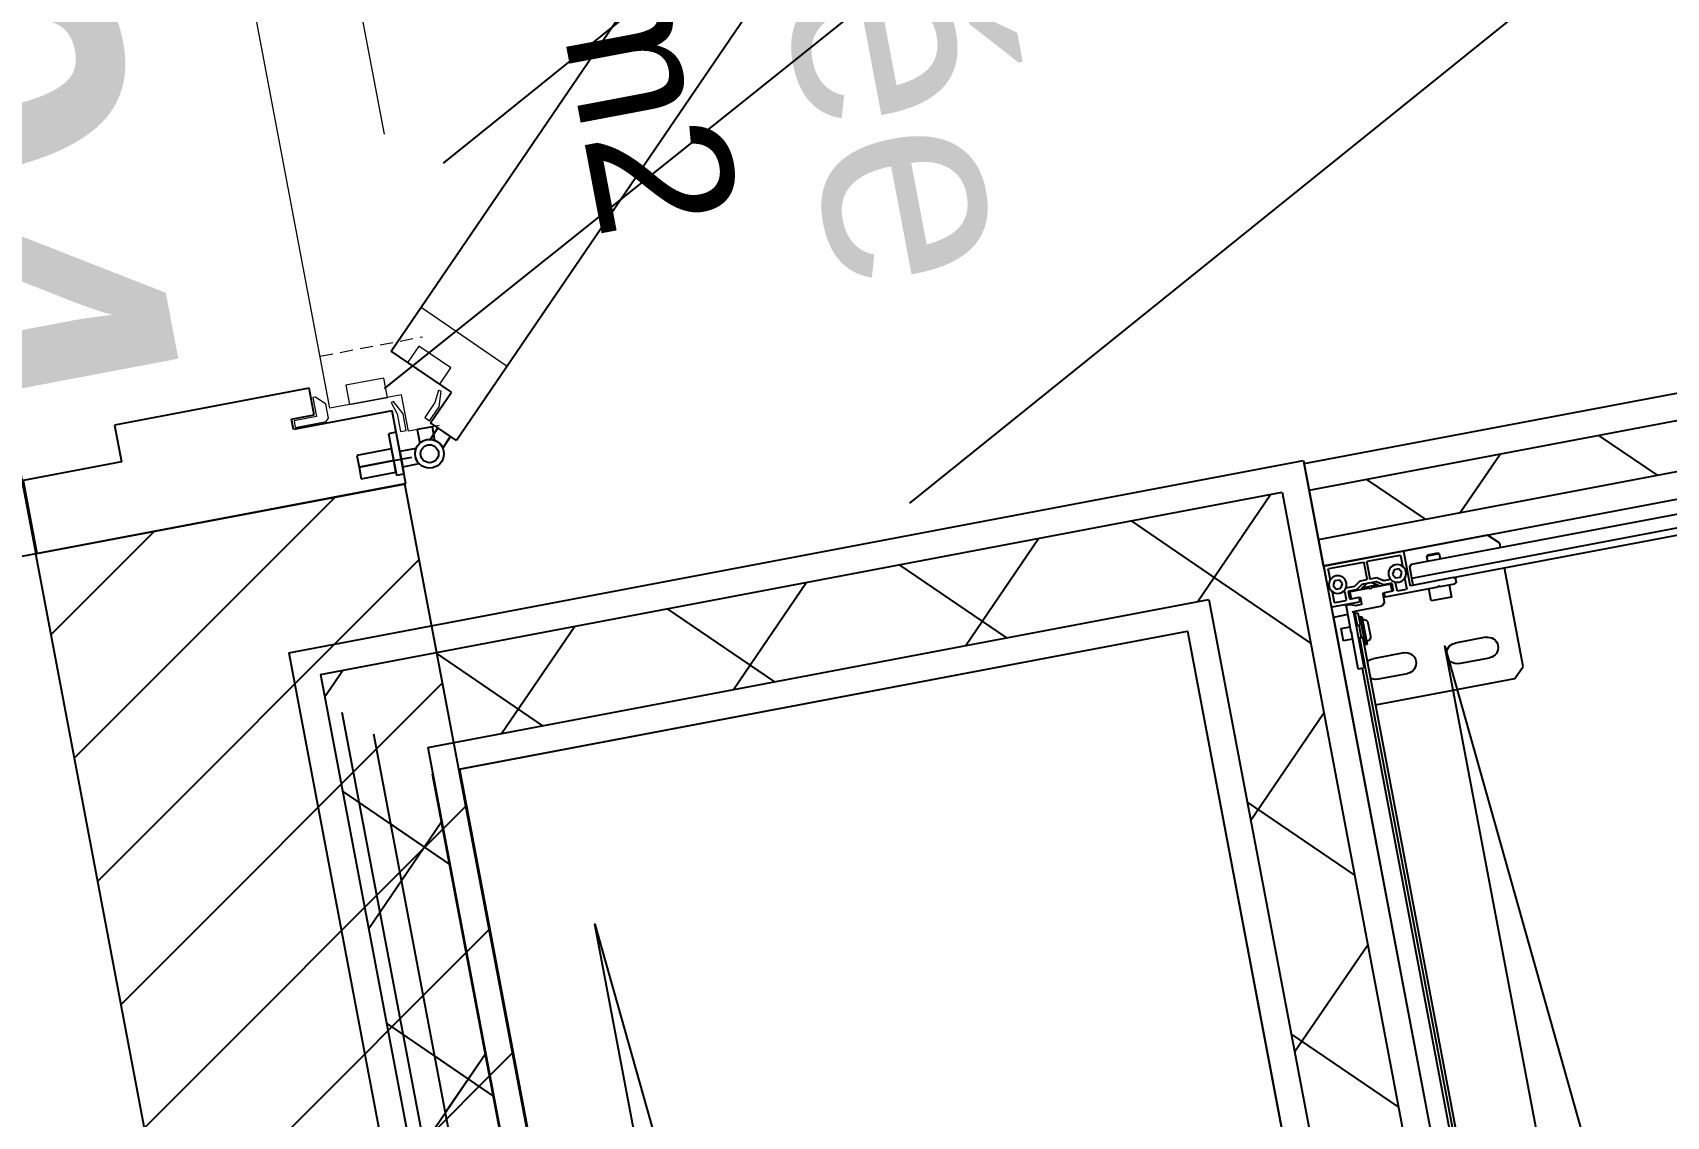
# Model space of a CAD drawing. Header units: centimetres. Extents: x 197412 to 267601, y -375791 to -305433.
# Drawn here: x 217136 to 217919, y -332342 to -331823 of the extents above; entities that cross this region are included whole.
import ezdxf

# ---------------------------------------------------------------- set-up
doc = ezdxf.new("R2010")
doc.units = ezdxf.units.CM
doc.linetypes.add('Style de ligne -16', pattern=[0.192476, 0.123031, -0.069444])
for name, color, linetype in [('3-BAT C-Niveau 0', 250, 'Continuous'), ('prlm-GT', 242, 'Continuous'), ('prlm-MOD', 64, 'Continuous')]:
    doc.layers.add(name, color=color, linetype=linetype)
doc.styles.add('Geneva (bold)', font='arialbd.ttf')
doc.styles.add('Helvetica', font='arial.ttf')

# ---------------------------------------------------------------- blocks, each defined once
blk = doc.blocks.new('MTI900_Alu_390')
at = {"layer": 'prlm-MOD', "color": 1, "linetype": 'Continuous'}
for p, q in [((-4.475, 0), (-4.472, 0)), ((-4.475, -0.003), (-4.475, 0)), ((-4.472, 0), (-4.278, 0)), ((-4.278, 0), (-4.225, 0)), ((-4.225, 0), (4.225, 0)), ((-4.225, -0.07), (-4.225, 0)), ((-4.475, -0.387), (-4.475, -0.003)), ((-4.457, -0.191), (-4.457, -0.021)), ((-4.454, -0.018), (-4.4033, -0.018)), ((-4.395, -0.0385), (-4.375, -0.0269)), ((-4.395, -0.0615), (-4.395, -0.0385)), ((-4.375, -0.0731), (-4.395, -0.0615)), ((-4.375, -0.0269), (-4.355, -0.0385)), ((-4.355, -0.0615), (-4.375, -0.0731)), ((-4.355, -0.0385), (-4.355, -0.0615)), ((-4.3467, -0.018), (-4.296, -0.018)), ((-4.296, -0.077), (-4.3306, -0.077)), ((-4.293, -0.021), (-4.293, -0.074)), ((-4.275, -0.003), (-4.275, -0.137)), ((-4.27, -0.073), (-4.27, -0.0895)), ((-4.267, -0.07), (-4.14, -0.07)), ((-4.165, -0.025), (-4.105, -0.025)), ((-4.165, -0.025), (-4.165, -0.07)), ((-4.135, -0.075), (-4.14, -0.07)), ((-4.13, -0.07), (-4.135, -0.075)), ((-4.13, -0.07), (-3.963, -0.07)), ((-4.105, -0.07), (-4.105, -0.025)), ((-3.96, -0.073), (-3.96, -0.097)), ((-4.3535, -0.1303), (-4.3725, -0.1588)), ((-4.3355, -0.1358), (-4.3545, -0.1642)), ((-4.353, -0.0864), (-4.353, -0.1286)), ((-4.335, -0.098), (-4.335, -0.1341)), ((-4.298, -0.095), (-4.332, -0.095)), ((-4.33, -0.195), (-4.33, -0.103)), ((-4.327, -0.1), (-4.298, -0.1)), ((-4.295, -0.137), (-4.295, -0.098)), ((-4.295, -0.137), (-4.295, -0.142)), ((-4.278, -0.14), (-4.292, -0.14)), ((-4.292, -0.145), (-4.263, -0.145)), ((-4.2698, -0.0905), (-4.2602, -0.1195)), ((-4.26, -0.142), (-4.26, -0.1205)), ((-4.235, -0.1), (-4.235, -0.24)), ((-3.963, -0.1), (-4.229, -0.1)), ((-4.225, -0.105), (-4.225, -0.1)), ((-4.225, -0.105), (-4.165, -0.105)), ((-4.225, -0.105), (-4.225, -0.12)), ((-4.225, -0.12), (-4.17, -0.12)), ((-4.203, -0.12), (-4.203, -0.125)), ((-4.203, -0.125), (-4.067, -0.125)), ((-4.203, -0.125), (-4.203, -0.135)), ((-4.203, -0.135), (-4.067, -0.135)), ((-4.165, -0.115), (-4.175, -0.125)), ((-4.165, -0.1), (-4.165, -0.115)), ((-4.105, -0.115), (-4.165, -0.115)), ((-4.105, -0.115), (-4.105, -0.1)), ((-4.105, -0.105), (4.105, -0.105)), ((-4.095, -0.125), (-4.105, -0.115)), ((-4.1, -0.12), (4.1, -0.12)), ((-4.067, -0.125), (-4.067, -0.12)), ((-4.067, -0.135), (-4.067, -0.125)), ((-3.995, -0.3), (-3.995, -0.15)), ((-3.96, -0.09), (3.96, -0.09)), ((-3.895, -0.15), (-3.895, -0.3)), ((-3.775, -0.12), (-3.775, -0.8)), ((-4.457, -0.369), (-4.457, -0.209)), ((-4.376, -0.194), (-4.454, -0.194)), ((-4.454, -0.206), (-4.376, -0.206)), ((-4.373, -0.1605), (-4.373, -0.191)), ((-4.373, -0.209), (-4.373, -0.2404)), ((-4.3377, -0.16), (-4.355, -0.19)), ((-4.355, -0.1659), (-4.355, -0.2341)), ((-4.355, -0.21), (-4.3377, -0.24)), ((-4.33, -0.1677), (-4.3421, -0.1677)), ((-4.33, -0.2323), (-4.3421, -0.2323)), ((-4.3377, -0.24), (-4.3377, -0.16)), ((-4.33, -0.16), (-4.3377, -0.16)), ((-4.325, -0.2), (-4.33, -0.195)), ((-4.33, -0.205), (-4.325, -0.2)), ((-4.33, -0.297), (-4.33, -0.205)), ((-4.1675, -0.158), (-4.1025, -0.158)), ((-4.373, -0.2404), (-4.3535, -0.2697)), ((-4.3545, -0.2358), (-4.335, -0.265)), ((-4.353, -0.2714), (-4.353, -0.3036)), ((-4.3377, -0.24), (-4.33, -0.24)), ((-4.335, -0.265), (-4.335, -0.302)), ((-4.332, -0.305), (-4.298, -0.305)), ((-4.298, -0.3), (-4.327, -0.3)), ((-4.295, -0.258), (-4.295, -0.263)), ((-4.295, -0.302), (-4.295, -0.263)), ((-4.25, -0.255), (-4.292, -0.255)), ((-4.292, -0.26), (-4.278, -0.26)), ((-4.275, -0.263), (-4.275, -0.52)), ((-4.25, -0.255), (-4.235, -0.24)), ((-4.475, -0.8), (-4.475, -0.387)), ((-4.308, -0.39), (-4.472, -0.39)), ((-4.4033, -0.372), (-4.454, -0.372)), ((-4.395, -0.3285), (-4.375, -0.3169)), ((-4.395, -0.3515), (-4.395, -0.3285)), ((-4.375, -0.3631), (-4.395, -0.3515)), ((-4.375, -0.3169), (-4.355, -0.3285)), ((-4.355, -0.3515), (-4.375, -0.3631)), ((-4.355, -0.3285), (-4.355, -0.3515)), ((-4.296, -0.372), (-4.3467, -0.372)), ((-4.328, -0.323), (-4.296, -0.323)), ((-4.293, -0.326), (-4.293, -0.369)), ((-4.395, -0.405), (-4.405, -0.415)), ((-4.405, -0.415), (-4.405, -3.465)), ((-4.34, -0.405), (-4.395, -0.405)), ((-4.305, -0.405), (-4.34, -0.405)), ((-4.34, -0.405), (-4.34, -3.475)), ((-4.305, -0.6), (-4.305, -0.393)), ((-4.43, -0.495), (-4.435, -0.5)), ((-4.435, -0.5), (-4.435, -0.55)), ((-4.43, -0.555), (-4.43, -0.495)), ((-4.405, -0.495), (-4.43, -0.495)), ((-4.275, -0.52), (-4.2779, -0.5229)), ((-4.2779, -0.5271), (-4.275, -0.53)), ((-4.215, -0.475), (-4.275, -0.475)), ((-4.275, -0.53), (-4.275, -0.52)), ((-4.275, -0.53), (-4.275, -0.6)), ((-4.215, -0.575), (-4.215, -0.475)), ((-4.435, -0.55), (-4.43, -0.555)), ((-4.43, -0.555), (-4.405, -0.555)), ((-4.305, -0.6), (-4.305, -3.277)), ((-4.285, -0.61), (-4.295, -0.61)), ((-4.275, -0.575), (-4.215, -0.575)), ((-3.995, -0.7), (-3.995, -0.55)), ((-3.895, -0.55), (-3.895, -0.7)), ((-4.425, -0.85), (-4.475, -0.8)), ((-4.405, -0.85), (-4.425, -0.85)), ((-3.825, -0.85), (-4.305, -0.85)), ((-3.775, -0.8), (-3.825, -0.85))]:
    blk.add_line(p, q, dxfattribs=at)
for centre in [(-4.375, -0.05), (-4.375, -0.34)]:
    blk.add_circle(centre, 0.0425, dxfattribs=at)
for centre, radius, start, end in [((-4.472, -0.003), 0.003, 90, 180), ((-4.278, -0.003), 0.003, 0, 90), ((-4.454, -0.021), 0.003, 90, 180), ((-4.4033, -0.021), 0.003, 84.51824, 90), ((-4.3467, -0.021), 0.003, 90, 95.48174), ((-4.3306, -0.067), 0.01, 213.6525, 270), ((-4.296, -0.021), 0.003, 0, 90), ((-4.296, -0.074), 0.003, 270, 0), ((-4.267, -0.073), 0.003, 90, 180), ((-3.963, -0.073), 0.003, 0, 90), ((-4.356, -0.1286), 0.003, 326.30993, 0), ((-4.338, -0.1341), 0.003, 326.30993, 0), ((-4.332, -0.098), 0.003, 90, 180), ((-4.327, -0.103), 0.003, 90, 180), ((-4.298, -0.098), 0.003, 0, 90), ((-4.298, -0.103), 0.003, 0, 90), ((-4.292, -0.137), 0.003, 180, 270), ((-4.292, -0.142), 0.003, 180, 270), ((-4.278, -0.137), 0.003, 270, 0), ((-4.267, -0.0895), 0.003, 180, 198.43495), ((-4.263, -0.142), 0.003, 270, 0), ((-4.263, -0.1205), 0.003, 0, 18.43495), ((-4.232, -0.1), 0.003, 0, 180), ((-4.1675, -0.138), 0.02, 171.37307, 270), ((-4.1675, -0.133), 0.02, 185.73917, 187.18076), ((-4.1025, -0.138), 0.02, 270, 8.62693), ((-4.1025, -0.133), 0.02, 352.81924, 354.26083), ((-3.945, -0.15), 0.05, 143.1301, 180), ((-3.963, -0.097), 0.003, 270, 0), ((-3.945, -0.15), 0.05, 0, 36.8699), ((-4.454, -0.191), 0.003, 180, 270), ((-4.454, -0.209), 0.003, 90, 180), ((-4.376, -0.191), 0.003, 270, 0), ((-4.376, -0.209), 0.003, 0, 90), ((-4.37, -0.1605), 0.003, 146.30993, 180), ((-4.352, -0.1659), 0.003, 146.30993, 180), ((-4.352, -0.2341), 0.003, 180, 213.69007), ((-4.356, -0.2714), 0.003, 0, 33.69007), ((-4.332, -0.302), 0.003, 180, 270), ((-4.327, -0.297), 0.003, 180, 270), ((-4.298, -0.297), 0.003, 270, 0), ((-4.298, -0.302), 0.003, 270, 0), ((-4.292, -0.258), 0.003, 90, 180), ((-4.292, -0.263), 0.003, 90, 180), ((-4.278, -0.263), 0.003, 0, 90), ((-3.945, -0.3), 0.05, 180, 0), ((-4.472, -0.387), 0.003, 180, 270), ((-4.454, -0.369), 0.003, 180, 270), ((-4.4033, -0.369), 0.003, 270, 275.48179), ((-4.3467, -0.369), 0.003, 264.51823, 270), ((-4.328, -0.333), 0.01, 90, 133.85099), ((-4.308, -0.393), 0.003, 0, 90), ((-4.296, -0.326), 0.003, 0, 90), ((-4.296, -0.369), 0.003, 270, 0), ((-4.2758, -0.525), 0.003, 135, 225), ((-3.945, -0.55), 0.05, 0, 180), ((-4.295, -0.6), 0.01, 180, 270), ((-4.285, -0.6), 0.01, 270, 0), ((-3.945, -0.7), 0.05, 180, 0)]:
    blk.add_arc(centre, radius, start, end, dxfattribs=at)

msp = doc.modelspace()

# ---------------------------------------------------------------- hatches: boundary and pattern name
at = {"linetype": 'Continuous'}
h = msp.add_hatch(dxfattribs=at)
h.set_pattern_fill('02_ISOLANT', color=256, scale=10, angle=10.72359, style=0, pattern_type=2)
h.set_pattern_definition([(55.723595, (82441.66, 127994.64), (-66.106423, 45.054865), []), (145.723595, (82441.66, 127994.64), (45.054865, 66.106423), [])])
h.paths.add_polyline_path([(217748.26, -332042.3), (217752.73, -332065.88), (218671.1, -331891.96), (218666.63, -331868.38)])
h = msp.add_hatch(dxfattribs=at)
h.set_pattern_fill('02_ISOLANT', color=256, scale=10, angle=10.72359, style=0, pattern_type=2)
h.set_pattern_definition([(55.723595, (82441.66, 127994.64), (-66.106423, 45.054865), []), (145.723595, (82441.66, 127994.64), (45.054865, 66.106423), [])])
h.paths.add_polyline_path([(217274.41, -332130.56), (217325.83, -332165.6), (217700.17, -332094.71), (217735.22, -332043.29)])
h = msp.add_hatch(dxfattribs=at)
h.set_pattern_fill('02_ISOLANT', color=256, scale=10, angle=-79.27641, style=0, pattern_type=2)
h.set_pattern_definition([(325.723595, (82441.66, 127994.64), (45.054865, 66.106423), []), (55.723595, (82441.66, 127994.64), (66.106423, -45.054865), [])])
h.paths.add_polyline_path([(217735.22, -332043.29), (217700.17, -332094.71), (217865.02, -332965.18), (217916.44, -333000.23)])
h = msp.add_hatch(dxfattribs=at)
h.set_pattern_fill('02_ISOLANT', color=256, scale=10, angle=-79.27641, style=0, pattern_type=2)
h.set_pattern_definition([(325.723595, (82441.66, 127994.64), (45.054865, 66.106423), []), (55.723595, (82441.66, 127994.64), (66.106423, -45.054865), [])])
h.paths.add_polyline_path([(217325.83, -332165.6), (217274.41, -332130.56), (217464.95, -333136.67), (217499.99, -333085.26)])
h = msp.add_hatch(dxfattribs=at)
h.set_pattern_fill('02_ISOLANT', color=256, scale=10, angle=-79.27641, style=0, pattern_type=2)
h.set_pattern_definition([(325.723595, (82441.66, 127994.64), (45.054865, 66.106423), []), (55.723595, (82441.66, 127994.64), (66.106423, -45.054865), [])])
h.paths.add_polyline_path([(217327.88, -332178.18), (217299.83, -332159.06), (217674.97, -334139.94), (217692.3, -334102.46)])
at = {"layer": '3-BAT C-Niveau 0'}
h = msp.add_hatch(dxfattribs=at)
h.set_pattern_fill('BA 13', color=6, scale=10, style=0, pattern_type=2)
h.set_pattern_definition([(218.65981, (82441.66, 127994.64), (-199.24783, 287.75041), [])])
h.paths.add_polyline_path([(216857.66, -330592.73), (217137.95, -332072.79), (215917.86, -332303.85), (215637.57, -330823.79)])
h = msp.add_hatch(dxfattribs=at)
h.set_pattern_fill('MURS MACONNERIE-2', color=256, scale=10, style=0, pattern_type=2)
h.set_pattern_definition([(45, (82627.55, 127994.637), (-31.2347524, 39.0434405), [])])
h.paths.add_polyline_path([(217663.02, -334845.34), (217806.37, -334634.95), (217314.81, -332039.3), (217137.95, -332072.79)])

# ---------------------------------------------------------------- linework, layer by layer
at = {"linetype": 'Style de ligne -16', "lineweight": 18, "ltscale": 2580.64}
for p, q in [((217153.36, -331071.66), (217331.3, -332011.24)), ((217278.86, -332003.05), (217107.55, -331098.46)), ((217304.77, -331988.58), (217286.5, -331992.04)), ((217286.5, -331992.04), (217288.25, -332001.28)), ((217306.52, -331997.82), (217304.77, -331988.58)), ((217313.25, -331996.54), (217278.86, -332003.05)), ((217288.25, -332001.28), (217306.52, -331997.82)), ((217309.37, -331999.72), (217308.25, -332000.31)), ((217308.27, -332000.34), (217311.11, -332005.7)), ((217313.97, -332005.73), (217309.37, -331999.72)), ((217316.56, -332014.03), (217313.25, -331996.54)), ((217311.11, -332005.7), (217312.71, -332014.15)), ((217315.46, -332013.63), (217313.97, -332005.73)), ((217312.71, -332014.15), (217315.46, -332013.63)), ((217331.3, -332011.24), (217316.56, -332014.03))]:
    msp.add_line(p, q, dxfattribs=at)
at = {"linetype": 'Continuous'}
for p, q in [((217308.25, -331975.64), (217826.77, -331214.86)), ((217878.11, -331228.31), (217339.55, -332018.51)), ((217745.84, -332029.53), (218664.21, -331855.61)), ((217748.26, -332042.3), (218666.63, -331868.38)), ((217748.26, -332042.3), (218666.63, -331868.38)), ((217752.73, -332065.88), (218671.1, -331891.96)), ((217752.73, -332065.88), (218671.1, -331891.96)), ((217337.18, -331995.35), (217308.25, -331975.64)), ((217268.97, -331993.39), (217175.63, -332011.06)), ((217271.39, -332006.2), (217268.97, -331993.39)), ((217327.15, -332010.06), (217337.18, -331995.35)), ((217260.51, -332008.26), (217271.39, -332006.2)), ((217261.43, -332013.14), (217260.51, -332008.26)), ((217308.67, -332004.19), (217261.43, -332013.14)), ((217315.3, -332039.2), (217308.67, -332004.19)), ((217175.63, -332011.06), (217178.98, -332028.75)), ((217310.63, -332014.54), (217307.01, -332015.23)), ((217307.01, -332015.23), (217310.77, -332035.08)), ((217314.39, -332034.39), (217310.63, -332014.54)), ((217339.55, -332018.51), (217327.15, -332010.06)), ((217308.39, -332022.48), (217291.78, -332025.62)), ((217309.45, -332028.09), (217308.39, -332022.48)), ((217178.98, -332028.75), (217131.81, -332037.68)), ((217259.22, -332120.2), (217745.57, -332028.1)), ((217291.78, -332025.62), (217292.85, -332031.23)), ((217309.45, -332028.09), (217292.85, -332031.23)), ((217292.85, -332031.23), (217309.45, -332028.09)), ((217292.85, -332031.23), (217293.91, -332036.84)), ((217309.45, -332028.09), (217318.1, -332026.45)), ((217310.51, -332033.7), (217309.45, -332028.09)), ((217745.57, -332028.1), (217931.63, -333010.58)), ((217131.81, -332037.68), (217138.45, -332072.7)), ((217138.45, -332072.7), (217315.3, -332039.2)), ((217293.91, -332036.84), (217310.51, -332033.7)), ((217310.77, -332035.08), (217314.39, -332034.39)), ((217274.41, -332130.56), (217735.22, -332043.29)), ((217274.41, -332130.56), (217735.22, -332043.29)), ((217735.22, -332043.29), (217916.44, -333000.23)), ((217735.22, -332043.29), (217916.44, -333000.23)), ((217325.83, -332165.6), (217700.17, -332094.71)), ((217325.83, -332165.6), (217700.17, -332094.71)), ((217700.17, -332094.71), (217865.02, -332965.18)), ((217700.17, -332094.71), (217865.02, -332965.18)), ((217274.41, -332130.56), (217464.95, -333136.67)), ((217274.41, -332130.56), (217464.95, -333136.67)), ((217299.83, -332159.06), (217674.97, -334139.94)), ((217299.83, -332159.06), (217674.97, -334139.94)), ((217325.83, -332165.6), (217499.99, -333085.26)), ((217325.83, -332165.6), (217499.99, -333085.26)), ((217327.88, -332178.18), (217692.3, -334102.46)), ((217327.88, -332178.18), (217692.3, -334102.46)), ((217341.02, -332175.96), (217510.34, -333070.06)), ((217343.07, -332188.53), (217701.68, -334082.16))]:
    msp.add_line(p, q, dxfattribs=at)
at = {"linetype": 'Continuous', "lineweight": 25}
for p, q in [((217745.84, -332029.53), (218664.21, -331855.61)), ((217755.15, -332078.65), (218673.51, -331904.73)), ((217259.22, -332120.2), (217745.57, -332028.1)), ((217745.57, -332028.1), (217931.63, -333010.58)), ((217755.15, -332078.65), (217745.84, -332029.53)), ((217341.02, -332175.96), (217689.82, -332109.9)), ((217689.82, -332109.9), (217849.83, -332954.83)), ((217259.22, -332120.2), (217454.59, -333151.87)), ((217284.64, -332148.71), (217665.58, -334160.24)), ((217341.02, -332175.96), (217510.34, -333070.06)), ((217343.07, -332188.53), (217701.68, -334082.16))]:
    msp.add_line(p, q, dxfattribs=at)
at = {"linetype": 'Continuous', "lineweight": 18}
for p, q in [((217322.56, -331954.65), (217363.88, -331982.81)), ((217321.44, -331973.26), (217316.15, -331981.02)), ((217336.81, -331983.73), (217321.44, -331973.26)), ((217316.15, -331981.02), (217331.52, -331991.5)), ((217331.52, -331991.5), (217336.81, -331983.73)), ((217271.93, -331997.73), (217270.77, -331997.95)), ((217270.77, -331997.95), (217272.48, -332007.01)), ((217276.86, -332001.09), (217271.93, -331997.73)), ((217278.12, -332007.77), (217276.86, -332001.09)), ((217329.19, -332000.32), (217324.35, -332007.43)), ((217330.97, -331994.51), (217329.19, -332000.32)), ((217332.19, -331994.86), (217330.98, -331994.49)), ((217331.19, -332002.36), (217332.19, -331994.86)), ((217272.48, -332007.01), (217261.67, -332009.06)), ((217261.67, -332009.06), (217262.27, -332012.2)), ((217262.27, -332012.2), (217277.01, -332009.41)), ((217277.01, -332009.41), (217278.12, -332007.77)), ((217324.35, -332007.43), (217326.66, -332009)), ((217326.66, -332009), (217331.19, -332002.36))]:
    msp.add_line(p, q, dxfattribs=at)
at = {"linetype": 'Style de ligne -16', "lineweight": 18, "ltscale": 50.8}
msp.add_line((217274.13, -331978.1), (217323.26, -331968.79), dxfattribs=at)
for points in [[(217333.24, -331885.55), (218771.31, -330727.45)], [(217556.84, -332048.59), (218994.91, -330890.5)]]:
    msp.add_lwpolyline(points)
at = {"linetype": 'Continuous', "flags": 128}
for points in [[(217320.68, -332013.25), (217321.92, -332019.82, -0.143165), (217325.36, -332018.06, -0.143165), (217329.21, -332018.44), (217327.97, -332011.87)], [(217330.61, -332012.42), (217326.85, -332017.95, -0.143165), (217330.52, -332019.14, -0.143165), (217332.98, -332022.13), (217336.74, -332016.6)], [(217313.76, -332031.05), (217321.63, -332029.56, -0.143165), (217319.88, -332026.11, -0.143165), (217320.25, -332022.27), (217312.38, -332023.76)]]:
    msp.add_lwpolyline(points, format="xyb", close=True, dxfattribs=at)
for points in [[(218189.82, -332854.87), (217961.15, -332898.18), (217813.23, -332117.1), (218009.93, -332814.64)], [(217782.48, -332987.99), (217553.81, -333031.3), (217405.89, -332250.22), (217602.59, -332947.76)]]:
    msp.add_lwpolyline(points, close=True, dxfattribs=at)
at = {"linetype": 'Continuous'}
for radius in [6.89, 4.29]:
    msp.add_circle((217326.64, -332024.83), radius, dxfattribs=at)
at = {"layer": '3-BAT C-Niveau 0', "color": 9}
msp.add_line((219345.93, -330360.77), (217304.85, -331993.64), dxfattribs=at)
at = {"layer": '3-BAT C-Niveau 0'}
for p, q in [((217314.81, -332039.3), (217137.95, -332072.79)), ((217806.37, -334634.95), (217314.81, -332039.3)), ((217806.37, -334634.95), (217314.81, -332039.3)), ((217663.02, -334845.34), (217137.95, -332072.79)), ((217663.02, -334845.34), (217137.95, -332072.79))]:
    msp.add_line(p, q, dxfattribs=at)
at = {"layer": '3-BAT C-Niveau 0', "ltscale": 50.8, "flags": 128}
msp.add_lwpolyline([(216857.66, -330592.73), (217137.95, -332072.79), (215917.86, -332303.85), (215637.57, -330823.79)], close=True, dxfattribs=at)
at = {"layer": 'prlm-GT', "ltscale": 50}
msp.add_lwpolyline([(217340.7, -332176.01), (217689.82, -332109.9), (217849.99, -332954.8), (217500.87, -333020.91)], close=True, dxfattribs=at)

# ---------------------------------------------------------------- block references
at = {"layer": 'prlm-MOD', "xscale": -99.99999999999972, "yscale": 99.99999999999974, "zscale": 99.9999999999996, "rotation": 100.7237167511635}
msp.add_blockref('MTI900_Alu_390', (217838.41, -332518.34), dxfattribs=at)

# ---------------------------------------------------------------- texts
at = {"insert": (217583.68, -331730.84), "char_height": 100, "attachment_point": 2, "rotation": 280.72359, "line_spacing_factor": 0.834288, "style": 'Helvetica'}
msp.add_mtext('Entrée\\P{\\H0.6752x;4,12m2}\\P', dxfattribs=at)
at = {"layer": '3-BAT C-Niveau 0', "insert": (216909.23, -331617.67), "char_height": 150, "attachment_point": 5, "rotation": 280.72359, "line_spacing_factor": 1.060906, "style": 'Geneva (bold)'}
msp.add_mtext('T2 C 004\\P46,80m2', dxfattribs=at)

doc.saveas('drawing.dxf')
